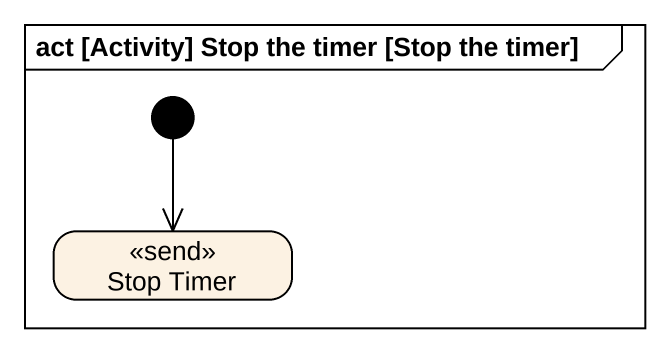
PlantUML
@startuml
mainframe act [Activity] Stop the timer [Stop the timer]
hide empty description
state "Stop Timer" as Stop_Timer <<send>>
[*] --> Stop_Timer
@enduml
